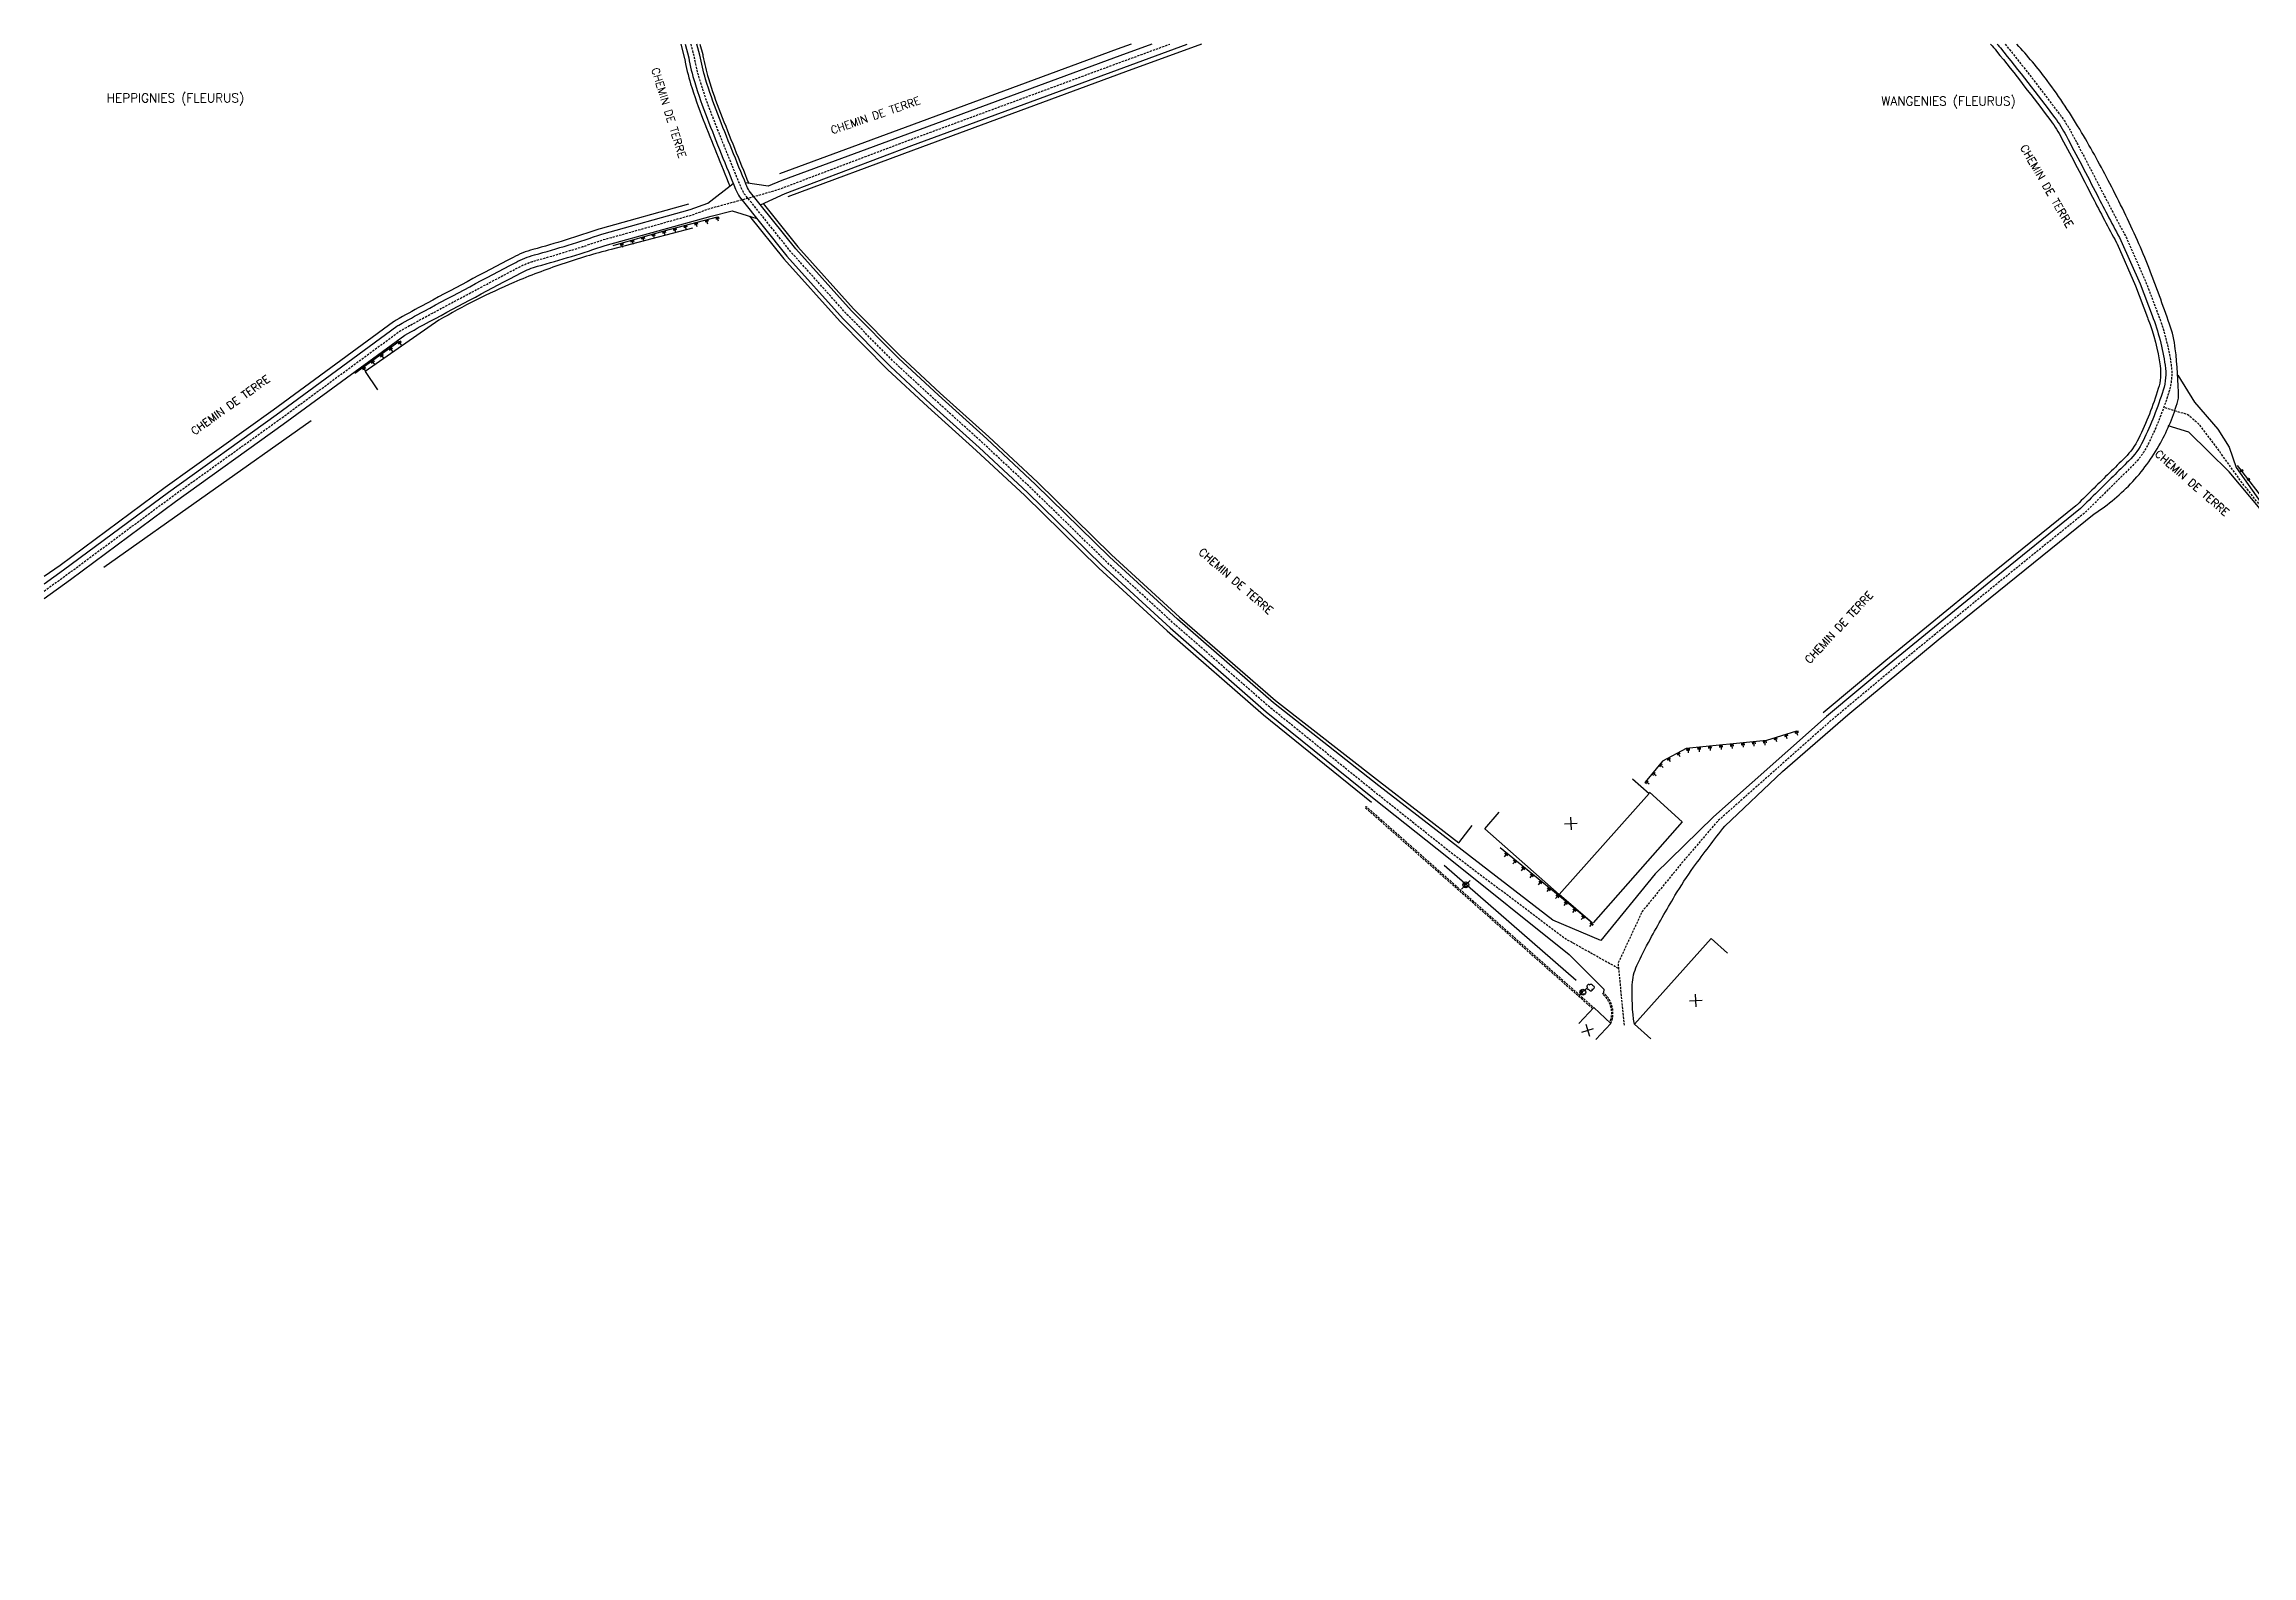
# Model space of a CAD drawing. Header units: millimetres. Extents: x 160000 to 161001, y 127000 to 128000.
# Drawn here: x 160000 to 160501, y 127657 to 128000 of the extents above; entities that cross this region are included whole.
import ezdxf
from ezdxf.enums import TextEntityAlignment as Align

# ---------------------------------------------------------------- set-up
doc = ezdxf.new("R2010")
doc.units = ezdxf.units.MM
doc.linetypes.add('DASHED', pattern=[0.75, 0.5, -0.25])
doc.layers.get('0').update_dxf_attribs({"linetype": 'CONTINUOUS'})
for name, color, linetype in [('W0001', 6, 'DASHED'), ('W0008', 7, 'CONTINUOUS'), ('W0017', 7, 'CONTINUOUS'), ('W0100', 7, 'CONTINUOUS'), ('W0112', 1, 'DASHED'), ('W0211', 2, 'CONTINUOUS'), ('W0300', 7, 'CONTINUOUS'), ('W0302', 3, 'CONTINUOUS'), ('W0322', 7, 'CONTINUOUS'), ('W0330', 7, 'CONTINUOUS'), ('W0471', 7, 'CONTINUOUS'), ('W0980', 7, 'CONTINUOUS'), ('W0989', 7, 'CONTINUOUS'), ('W0991', 7, 'CONTINUOUS')]:
    doc.layers.add(name, color=color, linetype=linetype)
doc.styles.get("Standard").update_dxf_attribs({"font": 'romans.shx', "width": 0.85})

# ---------------------------------------------------------------- blocks, each defined once
blk = doc.blocks.new('t211o')
at = {"color": 0, "linetype": 'Continuous'}
for p, q in [((-0.29, 0.5), (-0.29, 0)), ((0, 1), (0, 0)), ((0.29, 0.5), (0.29, 0))]:
    blk.add_line(p, q, dxfattribs=at)
blk = doc.blocks.new('T471')
for p, q in [((-0.333334, 0.333334), (-0.333334, -0.333334)), ((-0.333334, 0.333334), (0.333334, 0.333334)), ((-0.333334, 0), (0, 0)), ((0.500001, 0.500001), (1.000002, 1.000002)), ((-0.500001, -0.500001), (-1.000002, -1.000002)), ((-0.333334, -0.333334), (0.333334, -0.333334))]:
    blk.add_line(p, q)
blk.add_ellipse((0, 0), major_axis=(0.471405, 0.471405), ratio=1, start_param=5.4977871438, end_param=11.780972451)
blk = doc.blocks.new('t991o')
at = {"color": 0, "linetype": 'Continuous'}
for p, q in [((-1, 1), (1, -1)), ((-1, -1), (1, 1))]:
    blk.add_line(p, q, dxfattribs=at)
blk = doc.blocks.new('T300')
for p, q in [((-0.8, 0.51), (-0.86, 0.34)), ((-0.86, 0.34), (-0.86, 0.17)), ((-0.86, 0.17), (-0.74, 0.06)), ((-0.69, 0.63), (-0.8, 0.51)), ((-0.8, -0.06), (-0.74, 0.06)), ((-0.74, 0.06), (-0.69, 0.11)), ((-0.57, 0.69), (-0.69, 0.63)), ((-0.46, 0.69), (-0.57, 0.69)), ((-0.29, 0.63), (-0.46, 0.69)), ((-0.29, 0.63), (-0.17, 0.74)), ((-0.23, 0.57), (-0.29, 0.63)), ((-0.17, 0.74), (-0.06, 0.8)), ((-0.06, 0.8), (0.06, 0.8)), ((0.06, 0.8), (0.23, 0.74)), ((0.23, 0.74), (0.34, 0.63)), ((0.34, 0.63), (0.4, 0.51)), ((0.46, 0.46), (0.34, 0.46)), ((0.4, 0.51), (0.4, 0.46)), ((0.57, 0.4), (0.46, 0.46)), ((0.57, 0.4), (0.69, 0.29)), ((0.69, 0.29), (0.74, 0.17)), ((0.74, 0.06), (0.69, -0.17)), ((0.74, 0.17), (0.74, 0.06)), ((-0.8, -0.17), (-0.8, -0.06)), ((-0.8, -0.23), (-0.8, -0.17)), ((-0.74, -0.34), (-0.8, -0.23)), ((-0.69, -0.4), (-0.74, -0.34)), ((-0.51, -0.46), (-0.69, -0.4)), ((-0.4, -0.46), (-0.51, -0.46)), ((-0.4, -0.46), (-0.34, -0.46)), ((-0.34, -0.46), (-0.34, -0.4)), ((-0.34, -0.51), (-0.34, -0.46)), ((-0.29, -0.63), (-0.34, -0.51)), ((-0.17, -0.74), (-0.29, -0.63)), ((-0.06, -0.8), (-0.17, -0.74)), ((0.06, -0.8), (-0.06, -0.8)), ((0.17, -0.74), (0.06, -0.8)), ((0.23, -0.69), (0.17, -0.74)), ((0.29, -0.46), (0.23, -0.46)), ((0.29, -0.63), (0.23, -0.69)), ((0.46, -0.4), (0.29, -0.46)), ((0.34, -0.51), (0.29, -0.63)), ((0.34, -0.51), (0.34, -0.46)), ((0.57, -0.34), (0.46, -0.4)), ((0.63, -0.29), (0.57, -0.34)), ((0.69, -0.17), (0.63, -0.29))]:
    blk.add_line(p, q)
blk = doc.blocks.new('t322o')
at = {"color": 0, "linetype": 'Continuous'}
for radius in [0.25, 0.15]:
    blk.add_circle((0, 0), radius, dxfattribs=at)

msp = doc.modelspace()

# ---------------------------------------------------------------- linework, layer by layer
at = {"layer": 'W0001', "flags": 128}
for points in [[(160000, 127875.96), (160005.17, 127879.69), (160028.98, 127897.36), (160053.44, 127914.91), (160080.72, 127934.93, -0.000544), (160081.13, 127935.16, -0.00596), (160086.81, 127938.3, -0.001651), (160107.58, 127949.36, -0.054963), (160111.58, 127950.94, 0.000125), (160111.58, 127950.94, 0.015931), (160126.91, 127955.66), (160146.94, 127961.26), (160151.16, 127962.78), (160163.3, 127966.07), (160167.61, 127967.43), (160196.37, 127978.29), (160244.49, 127996.02), (160255.35, 128000)], [(160357.17, 127790.34), (160344.89, 127797.21), (160319.01, 127816.73), (160302.52, 127829.85), (160278.06, 127849.59), (160256.28, 127868.59), (160240.83, 127882.77), (160224, 127899.22), (160212.98, 127909.51), (160201.99, 127919.42), (160192.9, 127927.81), (160182.2, 127938.63), (160169.51, 127952.77), (160158.84, 127966.09, -0.038817), (160158.06, 127967.62, -0.004675), (160151.61, 127983.66, -0.019141), (160148.82, 127991.67, -0.029422), (160147.49, 127997.21), (160146.75, 128000)], [(160444.88, 128000, -0.009186), (160457.24, 127984.12, -0.038649), (160459.93, 127979.9, -0.003599), (160466.95, 127966.45, 0.004689), (160472.39, 127956.09), (160476.75, 127946.17), (160479.51, 127938.94, -0.055216), (160482.53, 127927.37, -0.111041), (160482.04, 127921.12, -0.038269), (160477.4, 127909.41, -0.08467), (160473.85, 127904.46, -0.00044), (160466.8, 127897.51, -0.000818), (160462.91, 127893.68), (160442.49, 127877.17), (160419.42, 127858.29), (160405.22, 127846.44), (160379.59, 127823.71), (160371.68, 127814.47), (160362.53, 127803.28), (160357.06, 127791.52), (160358.43, 127777.49)]]:
    msp.add_lwpolyline(points, format="xyb", dxfattribs=at)
msp.add_lwpolyline([(160698.49, 127657.14), (160695.87, 127663.5), (160689.37, 127672.49), (160684.08, 127679.31), (160682.04, 127681.65), (160681.36, 127683), (160680.13, 127684.77), (160678.42, 127686.19), (160676.09, 127687.44), (160673.23, 127688.97), (160670.65, 127690.77), (160669.3, 127692.5), (160668.21, 127694.34), (160667.57, 127696.85), (160664.82, 127700.99), (160655.35, 127710.97), (160649.52, 127719.05), (160630.3, 127740.68), (160625.31, 127746.5), (160618.04, 127754), (160612.47, 127759.15), (160604.89, 127768.96), (160593.25, 127781.49), (160586.31, 127789.9), (160579.71, 127796.96), (160576.22, 127803.29), (160572.03, 127810.57), (160566.14, 127818.31), (160556.88, 127825.39), (160553.54, 127828.57), (160545.79, 127837.44), (160539.78, 127844.54), (160535.36, 127852.23), (160526.6, 127861.95), (160513.45, 127879.04), (160505.72, 127891.51), (160504.9, 127892.66), (160498.6, 127900.56), (160495.65, 127904.68), (160492.17, 127909.5), (160489.07, 127913.59), (160486.33, 127915.95), (160480.85, 127917.58)], dxfattribs=at)
at = {"layer": 'W0008', "flags": 128}
for points in [[(160145.41, 128000), (160146.22, 127996.93, 0.029158), (160147.58, 127991.29, 0.019144), (160150.4, 127983.18, 0.004675), (160156.86, 127967.12, 0.04056), (160157.77, 127965.35), (160168.52, 127951.93), (160181.25, 127937.74), (160191.99, 127926.88), (160201.11, 127918.46), (160212.1, 127908.55), (160223.1, 127898.28), (160239.94, 127881.83), (160255.42, 127867.62), (160277.22, 127848.6), (160301.71, 127828.84), (160318.2, 127815.72), (160346.01, 127793.53), (160353.87, 127785.68), (160353.75, 127784.84)], [(160443.1, 128000, -0.007618), (160443.8, 127999.16, -0.009201), (160456.14, 127983.3, -0.038649), (160458.71, 127979.25, -0.003599), (160465.73, 127965.83, 0.004668), (160471.15, 127955.49), (160475.48, 127945.65), (160478.23, 127938.45, -0.055212), (160481.18, 127927.17, -0.110997), (160480.73, 127921.53, -0.038269), (160476.17, 127910.01, -0.08467), (160472.89, 127905.44, -0.00044), (160465.84, 127898.49, -0.000808), (160461.99, 127894.71), (160441.62, 127878.23), (160418.55, 127859.35), (160404.33, 127847.48), (160378.68, 127824.74), (160365.45, 127811.83), (160353.17, 127796.7), (160342.29, 127801.3), (160302.76, 127831.77), (160278.89, 127850.59), (160257.15, 127869.55), (160241.72, 127883.71), (160224.89, 127900.16), (160213.86, 127910.47), (160202.86, 127920.38), (160193.8, 127928.75), (160183.15, 127939.52), (160170.5, 127953.61), (160159.98, 127966.71, -0.04056), (160159.26, 127968.12, -0.004675), (160152.82, 127984.13, -0.019144), (160150.06, 127992.05, -0.029158), (160148.76, 127997.5), (160148.09, 128000)], [(160360.76, 127777.71, -0.048186), (160360.28, 127786.68, -0.098026), (160361.33, 127791, -0.01625), (160364.33, 127796.96, -0.009488), (160369.98, 127806.88, -0.021946), (160374.21, 127813.34, -0.010431), (160381.3, 127822.64), (160394.35, 127835.03), (160409.2, 127847.85), (160429.67, 127864.89), (160465.09, 127893.48, 0.064038), (160473.84, 127900.81, 0.064038), (160480.45, 127910.12, 0.028906), (160482.61, 127914.81, 0.028906), (160484.22, 127919.73, 0.027853), (160483.49, 127930.9, 0.054229), (160482.18, 127936.51, 0.007142), (160477.47, 127949.31, 0.014612), (160474.9, 127955.47, 0.013101), (160468.65, 127968.37, 0.014174), (160462.24, 127979.97, 0.026079), (160454.43, 127991.73, 0.029379), (160447.5, 128000, 0.029379)], [(160000, 127877.57), (160004.4, 127880.74), (160028.21, 127898.41), (160052.67, 127915.96), (160080.01, 127936.02, -0.00063), (160080.48, 127936.29, -0.00596), (160086.19, 127939.45, -0.001651), (160106.98, 127950.51, -0.054963), (160111.24, 127952.2, 0.015968), (160126.52, 127956.91), (160146.54, 127962.5), (160150.53, 127963.93), (160156.35, 127968.37)], [(160000, 127874.29), (160005.98, 127878.6), (160029.78, 127896.26), (160054.24, 127913.81), (160081.8, 127933.98, -0.00596), (160087.45, 127937.1, -0.001651), (160108.22, 127948.16, -0.054963), (160111.94, 127949.63, 0.015968), (160127.31, 127954.36), (160151.31, 127960.98), (160156.09, 127962.18), (160161.66, 127960.49)]]:
    msp.add_lwpolyline(points, format="xyb", dxfattribs=at)
for points in [[(160251.3, 128000), (160244, 127997.32), (160195.89, 127979.6), (160167.36, 127969.04), (160164.25, 127967.76), (160159.09, 127968.54)], [(160162.52, 127963.55), (160168.14, 127966.16), (160196.85, 127977.01), (160244.96, 127994.73), (160259.33, 128000)], [(160484.03, 127924.96), (160487.83, 127918.77), (160493.1, 127912.64), (160495.74, 127908.58), (160497.31, 127903.96), (160505.98, 127891.68)], [(160505.45, 127891.32), (160495.68, 127903.01), (160491.06, 127907.57), (160486.57, 127911.97), (160481.89, 127913.42)]]:
    msp.add_lwpolyline(points, dxfattribs=at)
at = {"layer": 'W0017'}
msp.add_line((160351.29, 127800.66), (160343.71, 127807.11), dxfattribs=at)
at = {"layer": 'W0017', "flags": 128}
msp.add_lwpolyline([(160364.19, 127830.33), (160371.6, 127823.63), (160351.4, 127800.71)], dxfattribs=at)
at = {"layer": 'W0100', "flags": 128}
for points in [[(160360.36, 127833.4), (160364.1, 127830.08), (160343.71, 127807.11), (160326.82, 127822.05), (160330.13, 127825.8)], [(160364.49, 127774.37), (160360.76, 127777.71), (160378.17, 127797.18), (160381.9, 127793.85)], [(160348.13, 127777.84), (160351.55, 127781.49), (160355.41, 127777.86), (160351.99, 127774.21)]]:
    msp.add_lwpolyline(points, dxfattribs=at)
at = {"layer": 'W0112', "flags": 128}
msp.add_lwpolyline([(160351.32, 127781.22), (160299.71, 127826.83), (160299.94, 127827.09), (160351.55, 127781.49)], dxfattribs=at)
msp.add_lwpolyline([(160355.41, 127777.86, 0.086471), (160355.9, 127779.85, 0.086471), (160355.68, 127781.89, 0.074943), (160354.93, 127783.51, 0.074943), (160353.75, 127784.84), (160353.53, 127784.57, -0.074943), (160354.64, 127783.32, -0.074943), (160355.34, 127781.79, -0.086471), (160355.55, 127779.87, -0.080834), (160355.14, 127778.11)], format="xyb", dxfattribs=at)
at = {"layer": 'W0211', "flags": 128}
for points in [[(160152.71, 127960.79), (160140.57, 127957.61), (160129.01, 127954.27)], [(160080.52, 127932.54), (160070.51, 127925.28)], [(160397.55, 127844.16), (160390.73, 127842.04), (160372.48, 127840.22), (160367.15, 127837.36), (160363.21, 127832.6)], [(160351.29, 127800.66), (160330.33, 127817.75)]]:
    msp.add_lwpolyline(points, dxfattribs=at)
at = {"layer": 'W0302', "flags": 128}
for points in [[(160060.61, 127914.59), (160013.54, 127881.28)], [(160317.65, 127813.79), (160347.56, 127787.74)]]:
    msp.add_lwpolyline(points, dxfattribs=at)
at = {"layer": 'W0322', "flags": 128}
msp.add_lwpolyline([(160626.41, 127747.56), (160619.11, 127755.1), (160613.6, 127760.19), (160606.06, 127769.95), (160594.4, 127782.5), (160587.46, 127790.91), (160580.96, 127797.87), (160577.56, 127804.04), (160573.3, 127811.42), (160567.23, 127819.4), (160557.87, 127826.55), (160554.64, 127829.62), (160546.95, 127838.44), (160541.04, 127845.43), (160536.6, 127853.13), (160527.77, 127862.93), (160514.71, 127879.91), (160506.98, 127892.37), (160497.62, 127904.46)], dxfattribs=at)
at = {"layer": 'W0330', "flags": 128}
for points in [[(160144.43, 128000), (160145.3, 127996.72), (160145.32, 127996.6, 0.029158), (160146.67, 127991.01, 0.019144), (160149.52, 127982.84, 0.00438), (160155.57, 127967.78)], [(160148.78, 128000), (160149.41, 127997.64), (160149.46, 127997.35, 0.029158), (160150.7, 127992.24, 0.019144), (160153.44, 127984.37, 0.00466), (160159.85, 127968.42)], [(160441.57, 128000, -0.014806), (160442.91, 127998.44, -0.009201), (160455.23, 127982.61, -0.038649), (160457.7, 127978.71, -0.003599), (160464.71, 127965.3, 0.004668), (160470.15, 127954.95, 0.001756), (160470.26, 127954.74), (160474.42, 127945.22), (160477.16, 127938.04), (160477.29, 127937.69, -0.055212), (160480.04, 127927.01, -0.110997), (160479.63, 127921.87, -0.038269), (160475.14, 127910.51, -0.08467), (160472.08, 127906.25, -0.00044), (160465.04, 127899.3, -0.000808), (160461.19, 127895.53, -0.000055), (160460.95, 127895.29), (160440.9, 127879.12), (160417.82, 127860.23), (160403.6, 127848.36)], [(160146.2, 127963.73), (160126.14, 127958.13), (160125.87, 127958.04, -0.015968), (160110.9, 127953.43, 0.054963), (160106.38, 127951.64, 0.001651), (160085.59, 127940.57, 0.00596), (160079.85, 127937.4, 0.00063), (160079.38, 127937.13, 0.02852), (160079.24, 127937.05), (160051.92, 127917), (160027.46, 127899.44), (160003.65, 127881.78), (160000, 127879.24)], [(160147.1, 127958.27), (160128.66, 127953.44, 0.01916), (160117.48, 127950.12, 0.01916), (160106.58, 127945.95, 0.015644), (160097.94, 127941.93, 0.015644), (160089.57, 127937.38), (160072.81, 127925.73), (160075.66, 127921.62)]]:
    msp.add_lwpolyline(points, format="xyb", dxfattribs=at)
for points in [[(160246.61, 128000), (160243.45, 127998.84), (160195.33, 127981.12), (160166.8, 127970.56)], [(160262.55, 128000), (160245.34, 127993.69), (160197.23, 127975.97), (160168.71, 127965.41)], [(160163.14, 127963.83), (160171, 127954.04), (160183.63, 127939.98), (160194.26, 127929.22), (160203.31, 127920.87), (160214.31, 127910.96), (160225.35, 127900.64), (160242.18, 127884.2), (160257.59, 127870.05), (160279.32, 127851.1), (160302.93, 127832.79), (160320.93, 127818.84), (160323.99, 127822.8)], [(160160.03, 127960.98), (160167.8, 127951.32), (160180.56, 127937.09), (160191.33, 127926.2), (160200.48, 127917.76), (160211.46, 127907.85), (160222.45, 127897.6), (160239.28, 127881.14), (160254.79, 127866.91), (160276.61, 127847.87), (160301.11, 127828.1)]]:
    msp.add_lwpolyline(points, dxfattribs=at)

# ---------------------------------------------------------------- block references
at = {"layer": 'W0211'}
for p, rotation in [((160138.22, 127956.93), 196.1137922128051), ((160140.62, 127957.62), 194.6662542269943), ((160143.04, 127958.26), 194.6662542269943), ((160145.46, 127958.89), 194.6662542269943), ((160147.88, 127959.52), 194.6662542269943), ((160150.29, 127960.16), 194.6662542269943), ((160152.71, 127960.79), 194.6662542269943), ((160131.01, 127954.85), 196.1137922128051), ((160133.41, 127955.54), 196.1137922128051), ((160135.82, 127956.24), 196.1137922128051), ((160080.52, 127932.54), 215.9416335488391), ((160074.45, 127928.14), 215.9416335488391), ((160076.47, 127929.61), 215.9416335488391), ((160078.49, 127931.07), 215.9416335488391), ((160072.42, 127926.67), 215.9416335488391), ((160390.37, 127842.01), 185.6942575754917), ((160392.77, 127842.68), 197.2348381267457), ((160395.16, 127843.42), 197.2348381267457), ((160397.55, 127844.16), 197.2348381267457), ((160366.53, 127836.61), 230.3753067257985), ((160368.5, 127838.08), 208.2816065227964), ((160370.7, 127839.27), 208.2816065227964), ((160372.96, 127840.27), 185.6942575754917), ((160375.45, 127840.52), 185.6942575754917), ((160377.93, 127840.77), 185.6942575754917), ((160380.42, 127841.02), 185.6942575754917), ((160382.91, 127841.26), 185.6942575754917), ((160385.4, 127841.51), 185.6942575754917), ((160387.88, 127841.76), 185.6942575754917), ((160363.34, 127832.76), 230.3753067257985), ((160364.94, 127834.69), 230.3753067257985), ((160331.91, 127816.46), 140.8124230084052), ((160333.85, 127814.88), 140.8124230084052), ((160335.79, 127813.3), 140.8124230084052), ((160337.72, 127811.72), 140.8124230084052), ((160339.66, 127810.14), 140.8124230084052), ((160341.6, 127808.56), 140.8124230084052), ((160343.54, 127806.98), 140.8124230084052), ((160345.47, 127805.4), 140.8124230084052), ((160347.41, 127803.82), 140.8124230084052), ((160349.35, 127802.24), 140.8124230084052), ((160351.29, 127800.66), 140.8124230084052)]:
    msp.add_blockref('t211o', p, dxfattribs=dict(at, rotation=rotation))
at = {"layer": 'W0300'}
msp.add_blockref('T300', (160350.87, 127786.02), dxfattribs=at)
at = {"layer": 'W0322', "rotation": 127.7340281504651}
for p in [(160498.55, 127903.26), (160500.08, 127901.28)]:
    msp.add_blockref('t322o', p, dxfattribs=at)
at = {"layer": 'W0471'}
for p in [(160322.51, 127809.31), (160349.06, 127784.97)]:
    msp.add_blockref('T471', p, dxfattribs=at)
at = {"layer": 'W0991'}
for p, rotation in [((160346.36, 127823.24), 317.3748521845414), ((160374.7, 127783.08), 48.12669197196798), ((160350.17, 127776.35), 332.461088830725)]:
    msp.add_blockref('t991o', p, dxfattribs=dict(at, rotation=rotation))

# ---------------------------------------------------------------- texts
at = {"layer": 'W0980'}
for s, p in [('HEPPIGNIES (FLEURUS)', (160029.8, 127987.65)), ('WANGENIES (FLEURUS)', (160432.05, 127986.95))]:
    msp.add_text(s, height=2, dxfattribs=at).set_placement(p, align=Align.MIDDLE)
at = {"layer": 'W0989'}
for rotation, p in [(287.0937, (160141.71, 127984.43)), (18.9687, (160188.6, 127983.86)), (300.2061, (160454.33, 127967.79)), (35.6867, (160042.24, 127918.16)), (319.004, (160487.29, 127900.49)), (319.004, (160270.36, 127878.22)), (46.9876, (160407.16, 127867.73))]:
    msp.add_text('CHEMIN DE TERRE', height=1.75, rotation=rotation, dxfattribs=at).set_placement(p, align=Align.MIDDLE)

doc.saveas('drawing.dxf')
